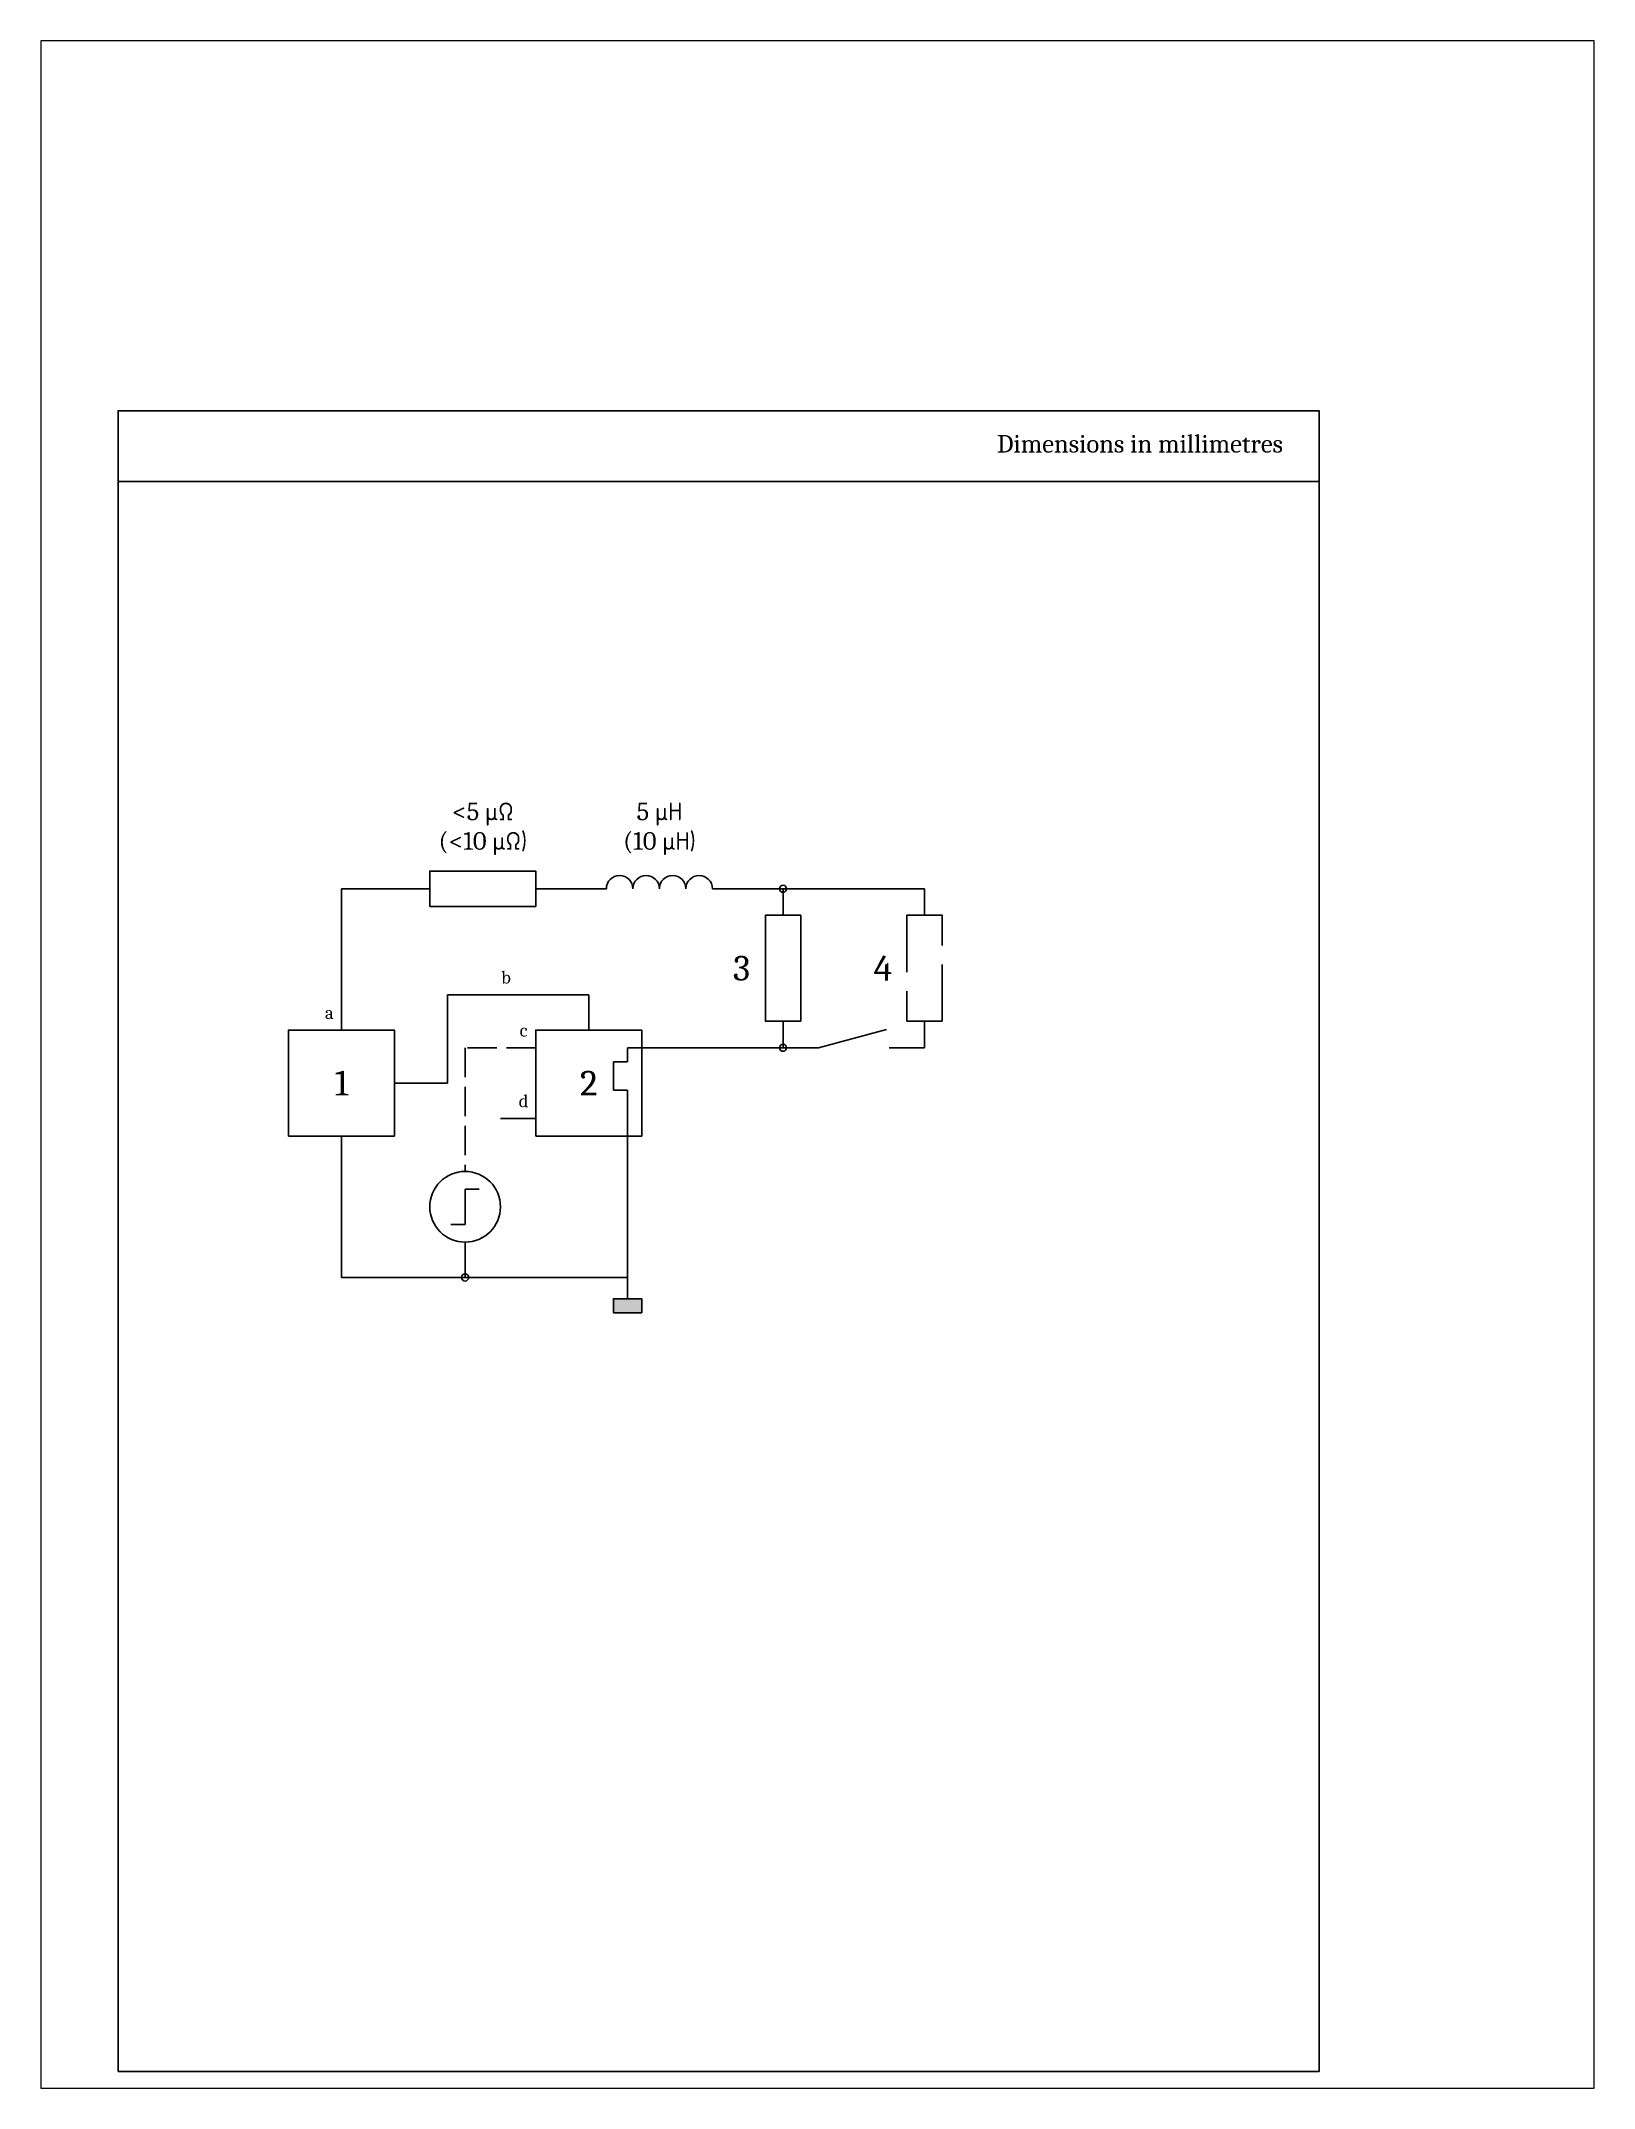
# Paper-space layout 'Présentation1' of a CAD drawing. Header units: millimetres. Extents: x 20 to 179, y 26 to 235.
# The model-space entities are those that its viewports show. They can reach past a viewport. Long polylines and large blocks are cut down to what shows.
import ezdxf

# ---------------------------------------------------------------- set-up
doc = ezdxf.new("R2010")
doc.units = ezdxf.units.MM
doc.linetypes.add('ACAD_ISO02W100C', pattern=[2.88, 2.16, -0.72])
doc.linetypes.add('ACAD_ISO02W100E', pattern=[5.6, 4.2, -1.4])
for name, color, linetype in [('00.3-HATCHING', 3, 'CONTINUOUS'), ('00.4-TEXT', 2, 'CONTINUOUS'), ('01.2-CONTINUOUS-0175', 3, 'CONTINUOUS'), ('01.4-CONTINUOUS-035', 7, 'CONTINUOUS'), ('01.5-CONTINUOUS-050', 4, 'CONTINUOUS'), ('02.2-DASHED-0175', 3, 'ACAD_ISO02W100C'), ('02.4-DASHED-035', 7, 'ACAD_ISO02W100E')]:
    doc.layers.add(name, color=color, linetype=linetype)
doc.layers.add('00.8-FRAME', color=9, linetype='CONTINUOUS', plot=False)
doc.styles.add('Cambria-1-75', font='Cambria.ttf', dxfattribs={"height": 1.75})
doc.styles.add('Cambria-2-5', font='Cambria.ttf', dxfattribs={"height": 2.5})
doc.styles.add('Cambria-3-5', font='Cambria.ttf', dxfattribs={"height": 3.5})

msp = doc.modelspace()

# ---------------------------------------------------------------- hatches: boundary and pattern name
at = {"layer": '00.3-HATCHING'}
h = msp.add_hatch(color=256, dxfattribs=at)
h.dxf.hatch_style = 1
h.paths.add_polyline_path([(74.12, 107.36), (74.12, 109.36), (70.12, 109.36), (70.12, 107.36)])

# ---------------------------------------------------------------- linework, layer by layer
at = {"layer": '00.8-FRAME'}
msp.add_line((0, 225), (170, 225), dxfattribs=at)
msp.add_lwpolyline([(0, 0), (170, 0), (170, 235), (0, 235)], close=True, dxfattribs=at)
at = {"layer": '01.2-CONTINUOUS-0175'}
for p, q in [((31.62, 147.36), (31.62, 167.36)), ((31.62, 167.36), (44.12, 167.36)), ((59.12, 167.36), (69.12, 167.36)), ((84.12, 167.36), (114.12, 167.36)), ((94.12, 163.61), (94.12, 167.36)), ((114.12, 163.61), (114.12, 167.36)), ((66.62, 152.36), (46.62, 152.36)), ((46.62, 139.86), (46.62, 152.36)), ((66.62, 147.36), (66.62, 152.36)), ((94.12, 144.86), (94.12, 148.61)), ((114.12, 144.86), (114.12, 148.61)), ((74.12, 144.86), (72.12, 144.86)), ((72.12, 144.86), (72.12, 142.86)), ((74.12, 144.86), (94.12, 144.86)), ((94.12, 144.86), (99.12, 144.86)), ((99.12, 144.86), (108.78, 147.45)), ((109.12, 144.86), (114.12, 144.86)), ((72.12, 142.86), (70.12, 142.86)), ((70.12, 142.86), (70.12, 140.86)), ((39.12, 139.86), (46.62, 139.86)), ((70.12, 138.86), (70.12, 140.86)), ((72.12, 138.86), (70.12, 138.86)), ((72.12, 138.86), (72.12, 109.36)), ((59.12, 134.86), (54.12, 134.86)), ((31.62, 132.36), (31.62, 112.36)), ((49.12, 124.86), (49.12, 119.86)), ((49.12, 124.86), (51.12, 124.86)), ((47.12, 119.86), (49.12, 119.86)), ((49.12, 117.36), (49.12, 112.36)), ((31.62, 112.36), (72.12, 112.36))]:
    msp.add_line(p, q, dxfattribs=at)
msp.add_lwpolyline([(70.12, 107.36), (74.12, 107.36), (74.12, 109.36), (70.12, 109.36)], close=True, dxfattribs=at)
for centre in [(94.12, 167.36), (94.12, 144.86), (49.12, 112.36)]:
    msp.add_circle(centre, 0.5, dxfattribs=at)
at = {"layer": '01.4-CONTINUOUS-035'}
for points in [[(44.12, 164.86), (59.12, 164.86), (59.12, 169.86), (44.12, 169.86)], [(96.62, 148.61), (96.62, 163.61), (91.62, 163.61), (91.62, 148.61)], [(24.12, 132.36), (39.12, 132.36), (39.12, 147.36), (24.12, 147.36)], [(59.12, 132.36), (74.12, 132.36), (74.12, 147.36), (59.12, 147.36)]]:
    msp.add_lwpolyline(points, close=True, dxfattribs=at)
msp.add_circle((49.12, 122.36), 5, dxfattribs=at)
for centre in [(70.99, 167.36), (74.74, 167.36), (78.49, 167.36), (82.24, 167.36)]:
    msp.add_arc(centre, 1.88, 0, 180, dxfattribs=at)
at = {"layer": '02.2-DASHED-0175'}
for p, q in [((59.12, 144.86), (49.12, 144.86)), ((49.12, 144.86), (49.12, 127.36))]:
    msp.add_line(p, q, dxfattribs=at)
at = {"layer": '02.4-DASHED-035'}
msp.add_lwpolyline([(116.62, 148.61), (116.62, 163.61), (111.62, 163.61), (111.62, 148.61)], close=True, dxfattribs=at)

# ---------------------------------------------------------------- texts
at = {"layer": '00.4-TEXT', "char_height": 2.5, "attachment_point": 8, "style": 'Cambria-2-5'}
for s, insert in [('<5 μΩ\\P(<10 μΩ)', (51.62, 172.12)), ('5 μH\\P(10 μH)', (76.62, 172.12))]:
    msp.add_mtext_dynamic_manual_height_columns(s, width=21.2617, gutter_width=17.5, heights=[0], dxfattribs=dict(at, insert=insert))
at = {"layer": '00.4-TEXT', "color": 7, "char_height": 3.5, "attachment_point": 5, "style": 'Cambria-3-5'}
for s, insert in [('3', (88.24, 156.11)), ('4', (108.24, 156.11)), ('1', (31.62, 139.86)), ('2', (66.62, 139.86))]:
    msp.add_mtext_dynamic_manual_height_columns(s, width=12.9119, gutter_width=17.5, heights=[9.65], dxfattribs=dict(at, insert=insert))
at = {"layer": '00.4-TEXT', "color": 3, "char_height": 1.75, "attachment_point": 5, "style": 'Cambria-1-75'}
for s, insert in [('b', (54.9, 154.82)), ('a', (29.9, 149.82)), ('c', (57.4, 147.32)), ('d', (57.4, 137.32))]:
    msp.add_mtext_dynamic_manual_height_columns(s, width=12.9119, gutter_width=17.5, heights=[9.65], dxfattribs=dict(at, insert=insert))
at = {"layer": '00.8-FRAME', "insert": (124.38, 231.57), "char_height": 2.5, "attachment_point": 1, "style": 'Cambria-2-5'}
msp.add_mtext_dynamic_manual_height_columns('Dimensions in millimetres', width=57.9183, gutter_width=17.5, heights=[0], dxfattribs=at)

psp = doc.layouts.new('Présentation1')

# ---------------------------------------------------------------- viewports
at = {"layer": '01.5-CONTINUOUS-050'}
psp.add_viewport(center=(99.21, 130.71), size=(158.73, 209.13), view_center_point=(99, 142.5), view_height=289.634, dxfattribs=at)

doc.saveas('drawing.dxf')
